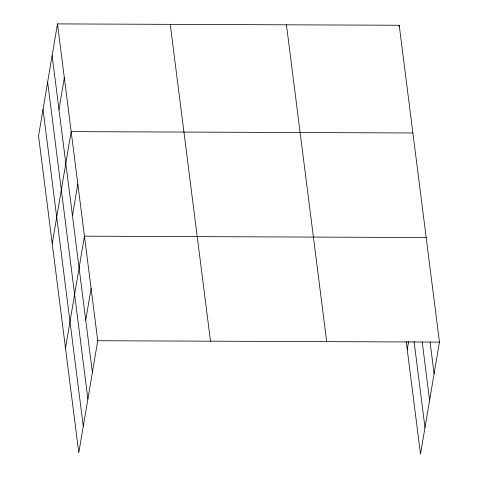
<?xml version="1.0" encoding="UTF-8"?>
<svg xmlns="http://www.w3.org/2000/svg" width="478" height="478" viewBox="0 0 478 478"><rect width="100%" height="100%" fill="white"/><g stroke="black" fill="none" stroke-linecap="round" stroke-linejoin="round"><path stroke-width="0.72" d="M57.485 23.9L38.539 135.919L78.792 452.744L97.739 340.73L57.485 23.9L399.208 25.256L439.461 342.081L420.515 454.1L406.204 341.447M58.967 109.468L64.327 77.759M52.227 243.637L71.174 131.623L412.896 132.974M72.453 215.602L77.812 183.899M65.51 348.193L84.457 236.174L426.179 237.53M85.735 320.158L91.095 288.449M398.963 26.696L399.208 25.256M407.232 349.549L408.6 341.447M97.739 340.73L439.461 342.081M430.075 342.129L434.096 373.79M422.223 342.123L429.614 400.289M414.056 341.453L424.996 427.595M286.442 24.808L326.695 341.639M170.252 24.348L210.505 341.173M52.12 55.609L92.374 372.434M47.639 82.108L87.892 398.939M43.02 109.414L83.274 426.245"/></g></svg>
